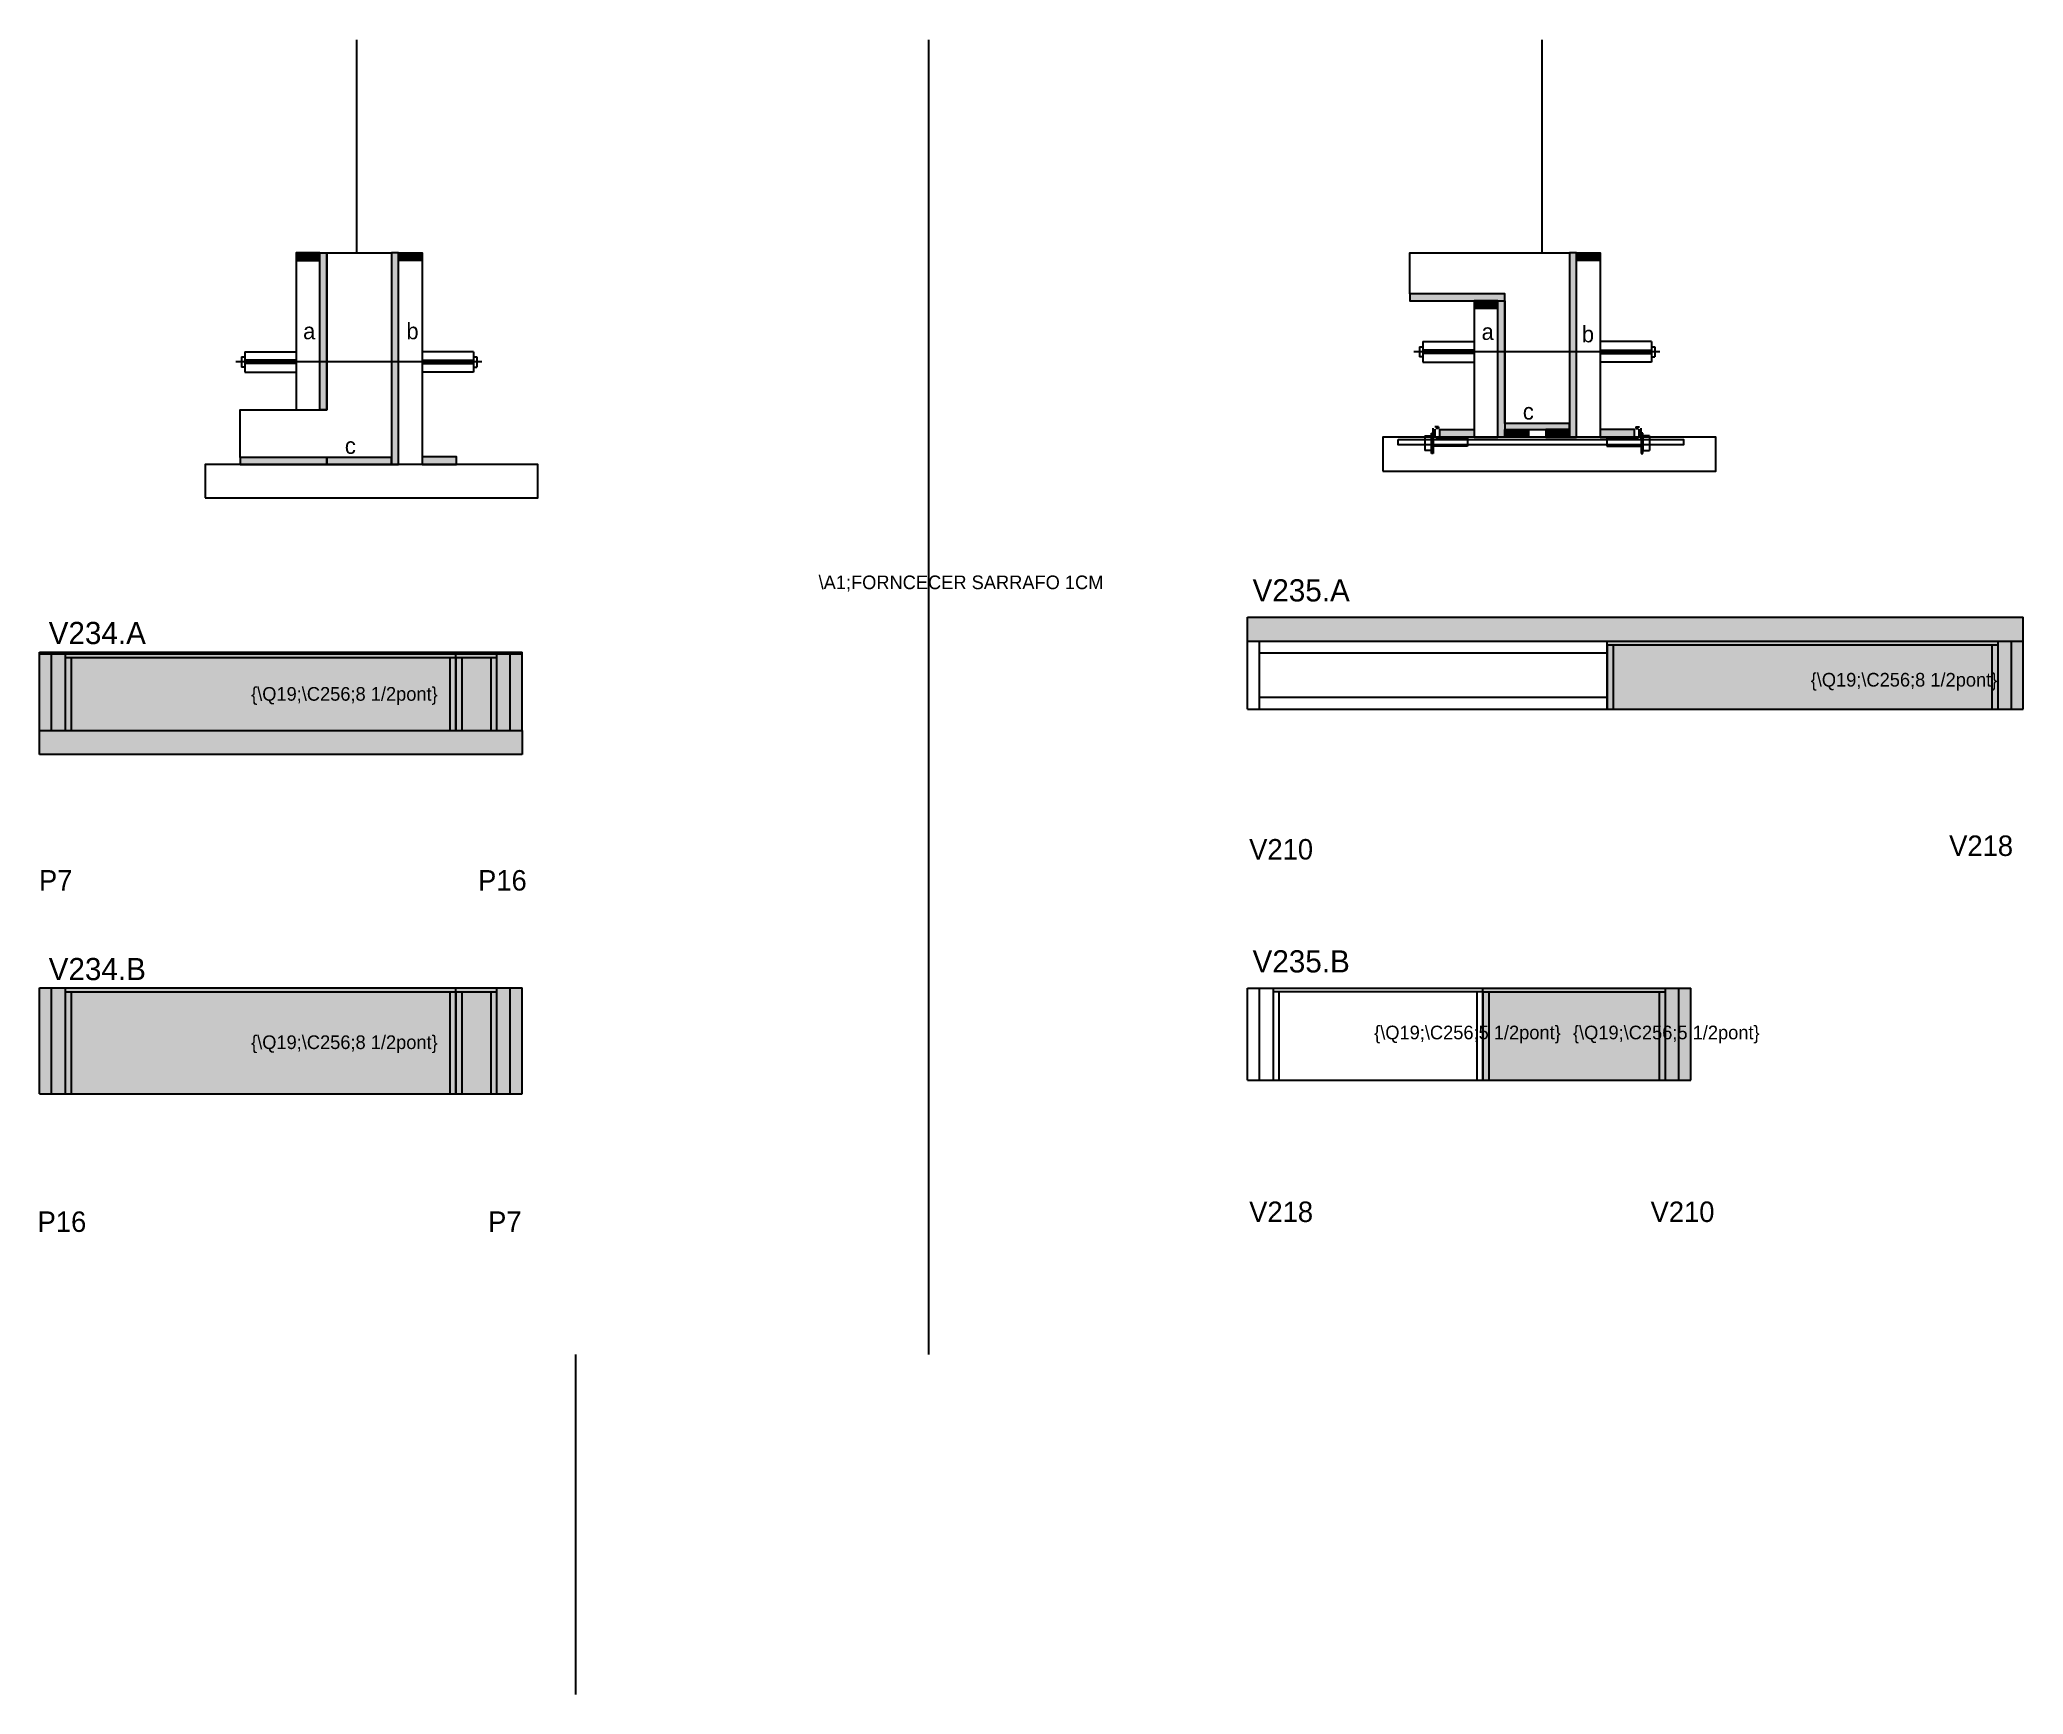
# Model space of a CAD drawing. Header units: metres. Extents: x 7588 to 8751, y 3708 to 4678.
import ezdxf

# ---------------------------------------------------------------- set-up
doc = ezdxf.new("R2010")
doc.units = ezdxf.units.M
for name, color, linetype in [('5', 7, 'Continuous'), ('barrote', 7, 'Continuous'), ('CONCRETO', 7, 'Continuous'), ('COTA', 7, 'Continuous'), ('detalhes', 7, 'Continuous'), ('Hachura', 7, 'Continuous'), ('Madeira', 7, 'Continuous'), ('Painéis', 7, 'Continuous'), ('presilha', 7, 'Continuous'), ('REAPROVEITAMENTO', 7, 'Continuous'), ('SARR_2.2x7', 7, 'Continuous'), ('SARR_3.5x7', 7, 'Continuous'), ('SCO-___-LAJ', 7, 'Continuous'), ('TENSOR', 7, 'Continuous'), ('texto', 7, 'Continuous'), ('Texto Seção', 7, 'Continuous')]:
    doc.layers.add(name, color=color, linetype=linetype)

msp = doc.modelspace()

# ---------------------------------------------------------------- hatches: boundary and pattern name
at = {"layer": 'COTA'}
h = msp.add_hatch(color=7, dxfattribs=at)
h.dxf.hatch_style = 1
h.paths.add_polyline_path([(8751, 4325.4), (8751, 4339.4), (8751, 4339.4), (8296, 4339.4), (8296, 4339.4), (8296, 4325.4), (8296, 4325.4), (8751, 4325.4)])
h = msp.add_hatch(color=7, dxfattribs=at)
h.dxf.hatch_style = 1
h.paths.add_polyline_path([(7870.7, 4258.9), (7587.7, 4258.9), (7587.7, 4258.9), (7587.7, 4272.9), (7587.7, 4272.9), (7870.7, 4272.9), (7870.7, 4272.9), (7870.7, 4258.9)])
at = {"layer": 'Hachura'}
h = msp.add_hatch(color=7, dxfattribs=at)
h.dxf.hatch_style = 1
h.paths.add_polyline_path([(7752.1, 4548.5), (7752.1, 4552.9), (7752.1, 4552.9), (7738.1, 4552.9), (7738.1, 4552.9), (7738.1, 4548.5), (7738.1, 4548.5), (7752.1, 4548.5)])
h = msp.add_hatch(color=7, dxfattribs=at)
h.dxf.hatch_style = 1
h.paths.add_polyline_path([(7752.1, 4460.9), (7756.1, 4460.9), (7756.1, 4460.9), (7756.1, 4552.6), (7756.1, 4552.6), (7752.1, 4552.6), (7752.1, 4552.6), (7752.1, 4460.9)])
h = msp.add_hatch(color=7, dxfattribs=at)
h.dxf.hatch_style = 1
h.paths.add_polyline_path([(7794.1, 4428.9), (7798.1, 4428.9), (7798.1, 4428.9), (7798.1, 4552.9), (7798.1, 4552.9), (7794.1, 4552.9), (7794.1, 4552.9), (7794.1, 4428.9)])
h = msp.add_hatch(color=7, dxfattribs=at)
h.dxf.hatch_style = 1
h.paths.add_polyline_path([(7798.1, 4548.5), (7798.1, 4552.9), (7798.1, 4552.9), (7812.1, 4552.9), (7812.1, 4552.9), (7812.1, 4548.5), (7812.1, 4548.5), (7798.1, 4548.5)])
h = msp.add_hatch(color=7, dxfattribs=at)
h.dxf.hatch_style = 1
h.paths.add_polyline_path([(8488.9, 4552.9), (8484.9, 4552.9), (8484.9, 4552.9), (8484.9, 4444.9), (8484.9, 4444.9), (8488.9, 4444.9), (8488.9, 4444.9), (8488.9, 4552.9)])
h = msp.add_hatch(color=7, dxfattribs=at)
h.dxf.hatch_style = 1
h.paths.add_polyline_path([(8488.9, 4548.5), (8488.9, 4552.9), (8488.9, 4552.9), (8502.9, 4552.9), (8502.9, 4552.9), (8502.9, 4548.5), (8502.9, 4548.5), (8488.9, 4548.5)])
h = msp.add_hatch(color=7, dxfattribs=at)
h.dxf.hatch_style = 1
h.paths.add_polyline_path([(8446.9, 4524.9), (8446.9, 4528.9), (8446.9, 4528.9), (8391.3, 4528.9), (8391.3, 4528.9), (8391.3, 4524.9), (8391.3, 4524.9), (8446.9, 4524.9)])
h = msp.add_hatch(color=7, dxfattribs=at)
h.dxf.hatch_style = 1
h.paths.add_polyline_path([(8442.9, 4520.5), (8442.9, 4524.9), (8442.9, 4524.9), (8428.9, 4524.9), (8428.9, 4524.9), (8428.9, 4520.5), (8428.9, 4520.5), (8442.9, 4520.5)])
h = msp.add_hatch(color=7, dxfattribs=at)
h.dxf.hatch_style = 1
h.paths.add_polyline_path([(8442.9, 4524.9), (8446.9, 4524.9), (8446.9, 4524.9), (8446.9, 4444.9), (8446.9, 4444.9), (8442.9, 4444.9), (8442.9, 4444.9), (8442.9, 4524.9)])
h = msp.add_hatch(color=7, dxfattribs=at)
h.dxf.hatch_style = 1
h.paths.add_polyline_path([(8408.9, 4444.9), (8408.9, 4449.3), (8408.9, 4449.3), (8428.9, 4449.3), (8428.9, 4449.3), (8428.9, 4444.9), (8428.9, 4444.9), (8408.9, 4444.9)])
h = msp.add_hatch(color=7, dxfattribs=at)
h.dxf.hatch_style = 1
h.paths.add_polyline_path([(8484.9, 4449.3), (8484.9, 4452.9), (8484.9, 4452.9), (8446.9, 4452.9), (8446.9, 4452.9), (8446.9, 4449.3), (8446.9, 4449.3), (8484.9, 4449.3)])
h = msp.add_hatch(color=7, dxfattribs=at)
h.dxf.hatch_style = 1
h.paths.add_polyline_path([(8446.9, 4444.9), (8446.9, 4449.3), (8446.9, 4449.3), (8460.9, 4449.3), (8460.9, 4449.3), (8460.9, 4444.9), (8460.9, 4444.9), (8446.9, 4444.9)])
h = msp.add_hatch(color=7, dxfattribs=at)
h.dxf.hatch_style = 1
h.paths.add_polyline_path([(8484.9, 4444.9), (8484.9, 4449.3), (8484.9, 4449.3), (8470.9, 4449.3), (8470.9, 4449.3), (8470.9, 4444.9), (8470.9, 4444.9), (8484.9, 4444.9)])
h = msp.add_hatch(color=7, dxfattribs=at)
h.dxf.hatch_style = 1
h.paths.add_polyline_path([(8522.9, 4444.9), (8522.9, 4449.3), (8522.9, 4449.3), (8502.9, 4449.3), (8502.9, 4449.3), (8502.9, 4444.9), (8502.9, 4444.9), (8522.9, 4444.9)])
h = msp.add_hatch(color=7, dxfattribs=at)
h.dxf.hatch_style = 1
h.paths.add_polyline_path([(7756.1, 4428.9), (7756.1, 4432.9), (7756.1, 4432.9), (7705.3, 4432.9), (7705.3, 4432.9), (7705.3, 4428.9), (7705.3, 4428.9), (7756.1, 4428.9)])
h = msp.add_hatch(color=7, dxfattribs=at)
h.dxf.hatch_style = 1
h.paths.add_polyline_path([(7794.1, 4428.9), (7794.1, 4432.9), (7794.1, 4432.9), (7756.1, 4432.9), (7756.1, 4432.9), (7756.1, 4428.9), (7756.1, 4428.9), (7794.1, 4428.9)])
h = msp.add_hatch(color=7, dxfattribs=at)
h.dxf.hatch_style = 1
h.paths.add_polyline_path([(7832.1, 4428.9), (7832.1, 4433.3), (7832.1, 4433.3), (7812.1, 4433.3), (7812.1, 4433.3), (7812.1, 4428.9), (7812.1, 4428.9), (7832.1, 4428.9)])
at = {"layer": 'REAPROVEITAMENTO'}
h = msp.add_hatch(color=7, dxfattribs=at)
h.dxf.hatch_style = 1
h.paths.add_polyline_path([(7587.7, 4272.9), (7831.7, 4272.9), (7831.7, 4272.9), (7831.7, 4317.9), (7831.7, 4317.9), (7587.7, 4317.9), (7587.7, 4317.9), (7587.7, 4272.9)])
h = msp.add_hatch(color=7, dxfattribs=at)
h.dxf.hatch_style = 1
h.paths.add_polyline_path([(7870.7, 4317.9), (7831.7, 4317.9), (7831.7, 4317.9), (7831.7, 4272.9), (7831.7, 4272.9), (7870.7, 4272.9), (7870.7, 4272.9), (7870.7, 4317.9)])
h = msp.add_hatch(color=7, dxfattribs=at)
h.dxf.hatch_style = 1
h.paths.add_polyline_path([(8507, 4285.4), (8751, 4285.4), (8751, 4285.4), (8751, 4325.4), (8751, 4325.4), (8507, 4325.4), (8507, 4325.4), (8507, 4285.4)])
h = msp.add_hatch(color=7, dxfattribs=at)
h.dxf.hatch_style = 1
h.paths.add_polyline_path([(7587.7, 4060), (7831.7, 4060), (7831.7, 4060), (7831.7, 4122), (7831.7, 4122), (7587.7, 4122), (7587.7, 4122), (7587.7, 4060)])
h = msp.add_hatch(color=7, dxfattribs=at)
h.dxf.hatch_style = 1
h.paths.add_polyline_path([(7870.7, 4122), (7831.7, 4122), (7831.7, 4122), (7831.7, 4060), (7831.7, 4060), (7870.7, 4060), (7870.7, 4060), (7870.7, 4122)])
h = msp.add_hatch(color=7, dxfattribs=at)
h.dxf.hatch_style = 1
h.paths.add_polyline_path([(8556, 4067.9), (8556, 4121.9), (8556, 4121.9), (8434, 4121.9), (8434, 4121.9), (8434, 4067.9), (8434, 4067.9), (8556, 4067.9)])

# ---------------------------------------------------------------- linework, layer by layer
at = {"color": 7, "lineweight": 25}
for p, q in [((7706.1, 4492), (7706.1, 4486)), ((7706.1, 4492), (7708.1, 4492)), ((7708.1, 4495), (7708.1, 4483)), ((7708.1, 4495), (7738.1, 4495)), ((7842.1, 4495), (7812.1, 4495)), ((7842.1, 4495), (7842.1, 4483)), ((7842.1, 4492), (7844.1, 4492)), ((7844.1, 4492), (7844.1, 4486)), ((8396.9, 4497.9), (8396.9, 4491.9)), ((8396.9, 4497.9), (8398.9, 4497.9)), ((8398.9, 4491.9), (8396.9, 4491.9)), ((8398.9, 4500.9), (8398.9, 4488.9)), ((8398.9, 4500.9), (8428.9, 4500.9)), ((8428.9, 4495.9), (8398.9, 4495.9)), ((8428.9, 4493.9), (8398.9, 4493.9)), ((8532.9, 4500.9), (8502.9, 4500.9)), ((8502.9, 4495.9), (8532.9, 4495.9)), ((8502.9, 4493.9), (8532.9, 4493.9)), ((8532.9, 4500.9), (8532.9, 4488.9)), ((8532.9, 4497.9), (8534.9, 4497.9)), ((8532.9, 4491.9), (8534.9, 4491.9)), ((8534.9, 4497.9), (8534.9, 4491.9)), ((7708.1, 4486), (7706.1, 4486)), ((7738.1, 4490), (7708.1, 4490)), ((7738.1, 4488), (7708.1, 4488)), ((7708.1, 4483), (7738.1, 4483)), ((7812.1, 4490), (7842.1, 4490)), ((7812.1, 4488), (7842.1, 4488)), ((7842.1, 4483), (7812.1, 4483)), ((7842.1, 4486), (7844.1, 4486)), ((8398.9, 4488.9), (8428.9, 4488.9)), ((8532.9, 4488.9), (8502.9, 4488.9)), ((7902.2, 3707.9), (7902.2, 3907.2))]:
    msp.add_line(p, q, dxfattribs=at)
at = {"layer": 'barrote', "color": 7, "lineweight": 25}
for points in [[(8375.4, 4424.9), (8570.6, 4424.9), (8570.6, 4444.9), (8375.4, 4444.9)], [(7684.7, 4409.3), (7879.9, 4409.3), (7879.9, 4428.9), (7684.7, 4428.9)]]:
    msp.add_lwpolyline(points, close=True, dxfattribs=at)
at = {"layer": 'CONCRETO', "color": 7, "lineweight": 25}
msp.add_lwpolyline([(7756.1, 4552.9), (7794.1, 4552.9), (7794.1, 4528.9), (7794.1, 4528.9), (7794.1, 4432.9), (7705.3, 4432.9), (7705.3, 4460.9), (7756.1, 4460.9), (7756.1, 4552.9)], dxfattribs=at)
msp.add_lwpolyline([(8391.3, 4528.9), (8391.3, 4552.9), (8484.9, 4552.9), (8484.9, 4524.9), (8484.9, 4524.9), (8484.9, 4452.9), (8446.9, 4452.9), (8446.9, 4528.9)], close=True, dxfattribs=at)
at = {"layer": 'COTA', "color": 7, "lineweight": 25}
for p, q in [((8109, 4677.9), (8109, 3907.2)), ((8296, 4325.4), (8296, 4339.4)), ((8296, 4339.4), (8751, 4339.4)), ((8751, 4325.4), (8751, 4339.4)), ((7587.7, 4258.9), (7587.7, 4272.9)), ((7870.7, 4272.9), (7870.7, 4258.9)), ((7870.7, 4258.9), (7587.7, 4258.9))]:
    msp.add_line(p, q, dxfattribs=at)
at = {"layer": 'Defpoints', "color": 7, "lineweight": 25}
for p, q in [((7773.8, 4552.9), (7773.8, 4677.9)), ((8468.8, 4552.9), (8468.8, 4677.9))]:
    msp.add_line(p, q, dxfattribs=at)
at = {"layer": 'Madeira', "color": 7, "lineweight": 25}
for points in [[(7752.1, 4548.5), (7752.1, 4552.9), (7738.1, 4552.9), (7738.1, 4548.5)], [(7752.1, 4552.9), (7738.1, 4552.9), (7738.1, 4460.9), (7752.1, 4460.9)], [(7798.1, 4548.5), (7798.1, 4552.9), (7812.1, 4552.9), (7812.1, 4548.5)], [(7798.1, 4552.9), (7812.1, 4552.9), (7812.1, 4428.9), (7798.1, 4428.9)], [(8488.9, 4548.5), (8488.9, 4552.9), (8502.9, 4552.9), (8502.9, 4548.5)], [(8488.9, 4552.9), (8502.9, 4552.9), (8502.9, 4444.9), (8488.9, 4444.9)], [(8442.9, 4520.5), (8442.9, 4524.9), (8428.9, 4524.9), (8428.9, 4520.5)], [(8442.9, 4524.9), (8428.9, 4524.9), (8428.9, 4444.9), (8442.9, 4444.9)], [(8408.9, 4444.9), (8408.9, 4449.3), (8428.9, 4449.3), (8428.9, 4444.9)], [(8446.9, 4444.9), (8446.9, 4449.3), (8460.9, 4449.3), (8460.9, 4444.9)], [(8484.9, 4444.9), (8484.9, 4449.3), (8470.9, 4449.3), (8470.9, 4444.9)], [(8522.9, 4444.9), (8522.9, 4449.3), (8502.9, 4449.3), (8502.9, 4444.9)], [(7832.1, 4428.9), (7832.1, 4433.3), (7812.1, 4433.3), (7812.1, 4428.9)]]:
    msp.add_lwpolyline(points, close=True, dxfattribs=at)
at = {"layer": 'Painéis', "color": 7, "lineweight": 25}
for p, q in [((7587.7, 4317.9), (7870.7, 4317.9)), ((7587.7, 4272.9), (7587.7, 4317.9)), ((7831.7, 4272.9), (7831.7, 4317.9)), ((7870.7, 4272.9), (7870.7, 4317.9)), ((8296, 4325.4), (8751, 4325.4)), ((8296, 4285.4), (8296, 4325.4)), ((8507, 4285.4), (8507, 4325.4)), ((8751, 4285.4), (8751, 4325.4)), ((8296, 4285.4), (8751, 4285.4)), ((7587.7, 4272.9), (7870.7, 4272.9)), ((7587.7, 4122), (7870.7, 4122)), ((7587.7, 4060), (7587.7, 4122)), ((7831.7, 4060), (7831.7, 4122)), ((7870.7, 4060), (7870.7, 4122)), ((8296, 4121.9), (8556, 4121.9)), ((8296, 4067.9), (8296, 4121.9)), ((8434, 4067.9), (8434, 4121.9)), ((8556, 4067.9), (8556, 4121.9)), ((7587.7, 4060), (7870.7, 4060)), ((8296, 4067.9), (8556, 4067.9))]:
    msp.add_line(p, q, dxfattribs=at)
for points in [[(7752.1, 4552.9), (7756.1, 4552.9), (7756.1, 4460.9), (7752.1, 4460.9)], [(7798.1, 4552.9), (7794.1, 4552.9), (7794.1, 4428.9), (7798.1, 4428.9)], [(8488.9, 4552.9), (8484.9, 4552.9), (8484.9, 4444.9), (8488.9, 4444.9)], [(8446.9, 4524.9), (8446.9, 4528.9), (8391.3, 4528.9), (8391.3, 4524.9)], [(8442.9, 4524.9), (8446.9, 4524.9), (8446.9, 4444.9), (8442.9, 4444.9)], [(8484.9, 4449.3), (8484.9, 4452.9), (8446.9, 4452.9), (8446.9, 4449.3)], [(7756.1, 4428.9), (7756.1, 4432.9), (7705.3, 4432.9), (7705.3, 4428.9)], [(7794.1, 4428.9), (7794.1, 4432.9), (7756.1, 4432.9), (7756.1, 4428.9)]]:
    msp.add_lwpolyline(points, close=True, dxfattribs=at)
at = {"layer": 'presilha', "color": 7, "lineweight": 25}
for p, q in [((8400, 4445.6), (8404, 4445.6)), ((8400, 4445.6), (8400, 4437)), ((8404, 4447.3), (8405, 4447.3)), ((8404, 4435.3), (8404, 4447.3)), ((8404, 4445.6), (8404, 4437)), ((8405, 4444), (8405, 4450.2)), ((8405, 4447.3), (8405, 4435.3)), ((8408, 4451), (8405.8, 4451)), ((8406, 4444.7), (8406, 4449.6)), ((8408, 4450), (8406.4, 4450)), ((8425, 4444.3), (8406.4, 4444.3)), ((8408, 4451), (8408, 4450)), ((8425, 4444.3), (8425, 4439.7)), ((8506.8, 4444.3), (8506.8, 4439.7)), ((8506.8, 4444.3), (8525.4, 4444.3)), ((8523.8, 4451), (8523.8, 4450)), ((8523.8, 4451), (8526, 4451)), ((8523.8, 4450), (8525.4, 4450)), ((8525.8, 4444.7), (8525.8, 4449.6)), ((8526.8, 4444), (8526.8, 4450.2)), ((8527.8, 4447.3), (8526.8, 4447.3)), ((8526.8, 4447.3), (8526.8, 4435.3)), ((8527.8, 4435.3), (8527.8, 4447.3)), ((8531.8, 4445.6), (8527.8, 4445.6)), ((8527.8, 4445.6), (8527.8, 4437)), ((8531.8, 4445.6), (8531.8, 4437)), ((8404, 4437), (8400, 4437)), ((8405, 4435.3), (8404, 4435.3)), ((8425, 4439.7), (8405, 4439.7)), ((8506.8, 4439.7), (8526.8, 4439.7)), ((8526.8, 4435.3), (8527.8, 4435.3)), ((8527.8, 4437), (8531.8, 4437))]:
    msp.add_line(p, q, dxfattribs=at)
at = {"layer": 'SARR_2.2x7', "color": 7, "lineweight": 25}
for p, q in [((7587.7, 4318.9), (7831.7, 4318.9)), ((7587.7, 4317.9), (7587.7, 4318.9)), ((7594.7, 4272.9), (7594.7, 4317.9)), ((7831.7, 4318.9), (7870.7, 4318.9)), ((7831.7, 4317.9), (7831.7, 4318.9)), ((7863.7, 4272.9), (7863.7, 4317.9)), ((7870.7, 4317.9), (7870.7, 4318.9)), ((8303, 4285.4), (8303, 4325.4)), ((8303, 4318.4), (8507, 4318.4)), ((8507, 4323.2), (8736, 4323.2)), ((8744, 4285.4), (8744, 4325.4)), ((7602.7, 4315.7), (7831.7, 4315.7)), ((7831.7, 4315.7), (7855.7, 4315.7)), ((8303, 4292.4), (8507, 4292.4)), ((7594.7, 4060), (7594.7, 4122)), ((7602.7, 4119.8), (7831.7, 4119.8)), ((7831.7, 4119.8), (7855.7, 4119.8)), ((7863.7, 4060), (7863.7, 4122)), ((8303, 4067.9), (8303, 4121.9)), ((8434, 4119.7), (8311, 4119.7)), ((8434, 4119.7), (8541, 4119.7)), ((8549, 4067.9), (8549, 4121.9))]:
    msp.add_line(p, q, dxfattribs=at)
at = {"layer": 'SARR_3.5x7', "color": 7, "lineweight": 25}
for p, q in [((7602.7, 4317.9), (7602.7, 4272.9)), ((7855.7, 4317.9), (7855.7, 4272.9)), ((8507, 4323.2), (8507, 4285.4)), ((8510.5, 4323.2), (8510.5, 4285.4)), ((8732.5, 4323.2), (8732.5, 4285.4)), ((8736, 4325.4), (8736, 4285.4)), ((7606.2, 4315.7), (7606.2, 4272.9)), ((7828.2, 4315.7), (7828.2, 4272.9)), ((7831.7, 4315.7), (7831.7, 4272.9)), ((7835.2, 4315.7), (7835.2, 4272.9)), ((7852.2, 4315.7), (7852.2, 4272.9)), ((7602.7, 4272.9), (7606.2, 4272.9)), ((7828.2, 4272.9), (7831.7, 4272.9)), ((7831.7, 4272.9), (7835.2, 4272.9)), ((7852.2, 4272.9), (7855.7, 4272.9)), ((7602.7, 4122), (7602.7, 4060)), ((7606.2, 4119.8), (7606.2, 4060)), ((7828.2, 4119.8), (7828.2, 4060)), ((7831.7, 4119.8), (7831.7, 4060)), ((7835.2, 4119.8), (7835.2, 4060)), ((7852.2, 4119.8), (7852.2, 4060)), ((7855.7, 4122), (7855.7, 4060)), ((8311, 4121.9), (8311, 4067.9)), ((8314.5, 4119.7), (8314.5, 4067.9)), ((8430.5, 4119.7), (8430.5, 4067.9)), ((8434, 4119.7), (8434, 4067.9)), ((8437.5, 4119.7), (8437.5, 4067.9)), ((8537.5, 4119.7), (8537.5, 4067.9)), ((8541, 4121.9), (8541, 4067.9)), ((7602.7, 4060), (7606.2, 4060)), ((7828.2, 4060), (7831.7, 4060)), ((7831.7, 4060), (7835.2, 4060)), ((7852.2, 4060), (7855.7, 4060))]:
    msp.add_line(p, q, dxfattribs=at)
at = {"layer": 'SCO-___-LAJ', "color": 7, "lineweight": 25}
msp.add_lwpolyline([(8384.4, 4443.6), (8551.7, 4443.6), (8551.7, 4440.4), (8384.4, 4440.4)], close=True, dxfattribs=at)
at = {"layer": 'TENSOR', "color": 7, "lineweight": 25}
for p, q in [((8537.9, 4494.9), (8393.6, 4494.9)), ((7847.1, 4489), (7702.8, 4489))]:
    msp.add_line(p, q, dxfattribs=at)

# ---------------------------------------------------------------- texts
at = {"color": 7, "lineweight": 25}
msp.add_text('\\A1;FORNCECER SARRAFO 1CM', height=8, dxfattribs=at).set_placement((8044.5, 4355.8))
at = {"layer": '5', "color": 7, "lineweight": 25}
for s, p in [('V218', (8707.5, 4199.4)), ('V210', (8297, 4197.3)), ('P7', (7587.3, 4179.1)), ('P16', (7844.8, 4179.1)), ('P16', (7586.5, 3979)), ('P7', (7850.7, 3979)), ('V218', (8297, 3984.8)), ('V210', (8532.4, 3984.8))]:
    msp.add_text(s, height=12, dxfattribs=at).set_placement(p)
at = {"layer": 'detalhes', "color": 7, "lineweight": 25}
for s, p in [('a', (7742.2, 4502.3)), ('b', (7802.8, 4502.3)), ('a', (8433.3, 4501.9)), ('b', (8492.1, 4500.5)), ('c', (8457.5, 4455.2)), ('c', (7766.7, 4435.1))]:
    msp.add_text(s, height=9.6, dxfattribs=at).set_placement(p)
at = {"layer": 'texto', "color": 7, "lineweight": 25}
for s, p in [('{\\Q19;\\C256;8 1/2pont}', (8626.3, 4298.7)), ('{\\Q19;\\C256;8 1/2pont}', (7711.7, 4290.4)), ('{\\Q19;\\C256;5 1/2pont}', (8370.3, 4091.9)), ('{\\Q19;\\C256;5 1/2pont}', (8486.9, 4091.9)), ('{\\Q19;\\C256;8 1/2pont}', (7711.7, 4086.2))]:
    msp.add_text(s, height=8, dxfattribs=at).set_placement(p)
at = {"layer": 'Texto Seção', "color": 7, "lineweight": 25}
for s, p in [('V235.A', (8299, 4348.6)), ('V234.A', (7593, 4323.6)), ('V235.B', (8299, 4131.1)), ('V234.B', (7593, 4126.6))]:
    msp.add_text(s, height=13, dxfattribs=at).set_placement(p)

doc.saveas('drawing.dxf')
